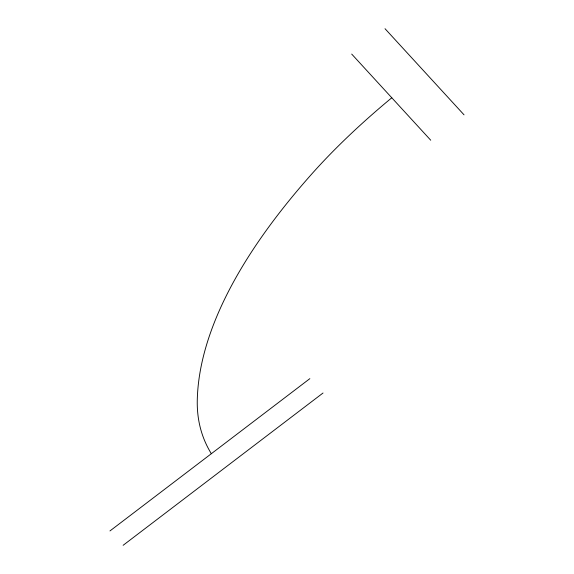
<?xml version="1.0" encoding="UTF-8"?>
<svg xmlns="http://www.w3.org/2000/svg" width="574" height="574" viewBox="0 0 574 574"><rect width="100%" height="100%" fill="white"/><g stroke="black" fill="none" stroke-linecap="round" stroke-linejoin="round"><path stroke-width="0.86" d="M109.957 530.943L309.852 378.653M123.13 545.3L323.026 393.011M385.018 28.7L464.043 114.843M351.704 54.078L430.73 140.221M391.784 97.767A714.515 257.224 -21.7 0 0 311.682 174.08A1079.436 388.591 -21.7 0 0 197.284 399.726A714.515 257.224 -21.7 0 0 211.34 453.704"/></g></svg>
